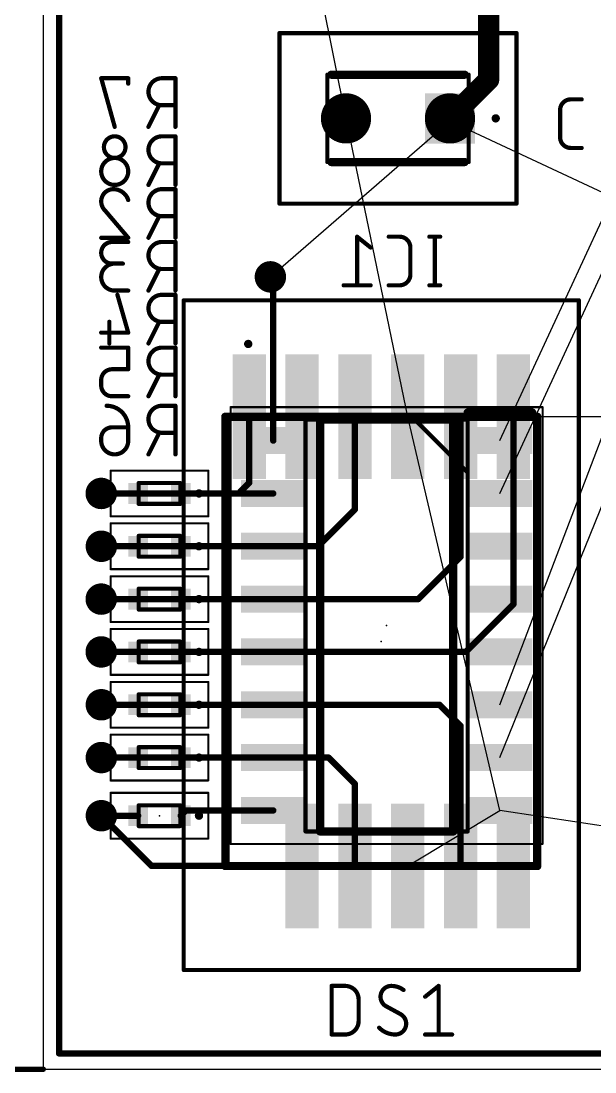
# Model space of a CAD drawing. Extents: x -15 to 70, y 0 to 100.
# Drawn here: x -0.53 to 13.27, y -0.07 to 25.2 of the extents above; entities that cross this region are included whole.
import ezdxf

# ---------------------------------------------------------------- set-up
doc = ezdxf.new("R2010")
doc.units = 0
for name, color, linetype in [('1', 12, 'CONTINUOUS'), ('15', 12, 'CONTINUOUS'), ('16', 132, 'CONTINUOUS'), ('17', 110, 'CONTINUOUS'), ('18', 110, 'CONTINUOUS'), ('19', 53, 'CONTINUOUS'), ('2', 132, 'CONTINUOUS'), ('20', 31, 'CONTINUOUS'), ('21', 253, 'CONTINUOUS'), ('22', 253, 'CONTINUOUS'), ('23', 53, 'CONTINUOUS'), ('24', 53, 'CONTINUOUS'), ('25', 253, 'CONTINUOUS'), ('26', 253, 'CONTINUOUS'), ('51', 253, 'CONTINUOUS'), ('52', 253, 'CONTINUOUS')]:
    doc.layers.add(name, color=color, linetype=linetype)

# ---------------------------------------------------------------- blocks, each defined once
blk = doc.blocks.new('SQUAREP')
blk.add_solid([(-0.5, -0.5), (0.5, -0.5), (-0.5, 0.5), (0.5, 0.5)])
blk = doc.blocks.new('ROUNDP')
at = {"const_width": 0.5}
blk.add_lwpolyline([(0, -0.25, 1), (0, 0.25, 1), (0, -0.25)], format="xyb", dxfattribs=at)
blk = doc.blocks.new('RECT')
blk.add_solid([(-0.5, -0.5), (0.5, -0.5), (-0.5, 0.5), (0.5, 0.5)])
blk = doc.blocks.new('ROUNDV')
at = {"const_width": 0.5}
blk.add_lwpolyline([(0, -0.25, 1), (0, 0.25, 1), (0, -0.25)], format="xyb", dxfattribs=at)

msp = doc.modelspace()

# ---------------------------------------------------------------- linework, layer by layer
at = {"layer": '1'}
for points, const_width in [([(10.709, 23.79), (10.709, 27.686)], 0.508), ([(9.779, 22.86), (10.709, 23.79)], 0.508), ([(4.953, 14.097), (4.953, 15.687)], 0.1524), ([(7.493, 13.462), (7.493, 15.687)], 0.1524), ([(10.033, 12.319), (10.033, 15.687)], 0.1524), ([(11.303, 11.176), (11.303, 15.687)], 0.1524), ([(4.699, 13.843), (4.953, 14.097)], 0.1524), ([(1.3942, 13.843), (4.699, 13.843)], 0.1524), ([(6.604, 12.573), (7.493, 13.462)], 0.1524), ([(1.397, 12.573), (6.604, 12.573)], 0.1524), ([(9.017, 11.303), (10.033, 12.319)], 0.1524), ([(1.3942, 11.303), (9.017, 11.303)], 0.1524), ([(10.16, 10.033), (11.303, 11.176)], 0.1524), ([(1.3942, 10.033), (10.16, 10.033)], 0.1524), ([(1.397, 8.763), (9.525, 8.763)], 0.1524), ([(9.525, 8.763), (10.033, 8.255)], 0.1524), ([(10.033, 8.255), (10.033, 4.887)], 0.1524), ([(1.397, 7.493), (6.858, 7.493)], 0.1524), ([(6.858, 7.493), (7.493, 6.858)], 0.1524), ([(7.493, 6.858), (7.493, 4.887)], 0.1524), ([(1.397, 6.096), (2.606, 4.887)], 0.1524), ([(2.606, 4.887), (6.223, 4.887)], 0.1524), ([(0, 0), (-14.269, 0)], 0.13)]:
    msp.add_lwpolyline(points, dxfattribs=dict(at, const_width=const_width))
for points, const_width in [([(10.7988, 23.7002, 1), (10.6192, 23.8798)], 0.254), ([(10.582, 23.79, 1), (10.836, 23.79)], 0.254), ([(9.6892, 22.9498, 1), (9.8688, 22.7702)], 0.254), ([(4.9911, 15.687, 1), (4.9149, 15.687)], 0.0762), ([(7.5311, 15.687, 1), (7.4549, 15.687)], 0.0762), ([(10.0711, 15.687, 1), (9.9949, 15.687)], 0.0762), ([(11.3411, 15.687, 1), (11.2649, 15.687)], 0.0762), ([(4.9799, 14.0701, 1), (4.9261, 14.1239)], 0.0762), ([(1.3942, 13.8811, 1), (1.3942, 13.8049)], 0.0762), ([(4.6721, 13.8699, 1), (4.7259, 13.8161)], 0.0762), ([(4.699, 13.8049, 1), (4.699, 13.8811)], 0.0762), ([(4.9149, 14.097, 1), (4.9911, 14.097)], 0.0762), ([(7.4549, 13.462, 1), (7.5311, 13.462)], 0.0762), ([(7.5199, 13.4351, 1), (7.4661, 13.4889)], 0.0762), ([(1.397, 12.6111, 1), (1.397, 12.5349)], 0.0762), ([(6.5771, 12.5999, 1), (6.6309, 12.5461)], 0.0762), ([(6.604, 12.5349, 1), (6.604, 12.6111)], 0.0762), ([(10.0599, 12.2921, 1), (10.0061, 12.3459)], 0.0762), ([(9.9949, 12.319, 1), (10.0711, 12.319)], 0.0762), ([(1.3942, 11.3411, 1), (1.3942, 11.2649)], 0.0762), ([(9.017, 11.2649, 1), (9.017, 11.3411)], 0.0762), ([(8.9901, 11.3299, 1), (9.0439, 11.2761)], 0.0762), ([(11.2649, 11.176, 1), (11.3411, 11.176)], 0.0762), ([(11.3299, 11.1491, 1), (11.2761, 11.2029)], 0.0762), ([(1.3942, 10.0711, 1), (1.3942, 9.9949)], 0.0762), ([(10.16, 9.9949, 1), (10.16, 10.0711)], 0.0762), ([(10.1331, 10.0599, 1), (10.1869, 10.0061)], 0.0762), ([(1.397, 8.8011, 1), (1.397, 8.7249)], 0.0762), ([(9.5519, 8.7899, 1), (9.4981, 8.7361)], 0.0762), ([(9.525, 8.7249, 1), (9.525, 8.8011)], 0.0762), ([(10.0711, 8.255, 1), (9.9949, 8.255)], 0.0762), ([(10.0061, 8.2281, 1), (10.0599, 8.2819)], 0.0762), ([(1.397, 7.5311, 1), (1.397, 7.4549)], 0.0762), ([(6.8849, 7.5199, 1), (6.8311, 7.4661)], 0.0762), ([(6.858, 7.4549, 1), (6.858, 7.5311)], 0.0762), ([(7.5311, 6.858, 1), (7.4549, 6.858)], 0.0762), ([(7.4661, 6.8311, 1), (7.5199, 6.8849)], 0.0762), ([(1.4239, 6.1229, 1), (1.3701, 6.0691)], 0.0762), ([(2.606, 4.9251, 1), (2.606, 4.8489)], 0.0762), ([(2.5791, 4.8601, 1), (2.6329, 4.9139)], 0.0762), ([(6.223, 4.8489, 1), (6.223, 4.9251)], 0.0762), ([(7.4549, 4.887, 1), (7.5311, 4.887)], 0.0762), ([(9.9949, 4.887, 1), (10.0711, 4.887)], 0.0762), ([(0, -0.0325, 1), (0, 0.0325)], 0.065)]:
    msp.add_lwpolyline(points, format="xyb", dxfattribs=dict(at, const_width=const_width))
at = {"layer": '15', "const_width": 0.1524}
for points in [[(0.381, 0.381), (0.381, 46.228)], [(69.215, 0.381), (0.381, 0.381)]]:
    msp.add_lwpolyline(points, dxfattribs=at)
at = {"layer": '15', "const_width": 0.0762}
for points in [[(0.381, 0.4191, 1), (0.381, 0.3429)], [(0.3429, 0.381, 1), (0.4191, 0.381)]]:
    msp.add_lwpolyline(points, format="xyb", dxfattribs=at)
at = {"layer": '16', "const_width": 0.1524}
for points in [[(9.779, 22.791), (9.779, 22.86)], [(5.53, 18.981), (5.461, 19.05)], [(5.53, 15.113), (5.53, 18.981)], [(2.282, 13.843), (1.3942, 13.843)], [(3.306, 13.843), (5.53, 13.843)], [(2.282, 12.573), (1.397, 12.573)], [(3.306, 12.573), (5.53, 12.573)], [(2.282, 11.303), (1.3942, 11.303)], [(3.306, 11.303), (5.53, 11.303)], [(2.282, 10.033), (1.3942, 10.033)], [(3.306, 10.033), (5.53, 10.033)], [(2.282, 8.763), (1.397, 8.763)], [(3.306, 8.763), (5.53, 8.763)], [(2.282, 7.493), (1.397, 7.493)], [(3.306, 7.493), (5.53, 7.493)], [(2.282, 6.096), (1.397, 6.096)], [(3.306, 6.096), (3.433, 6.223)], [(3.433, 6.223), (5.53, 6.223)]]:
    msp.add_lwpolyline(points, dxfattribs=at)
at = {"layer": '16', "const_width": 0.0762}
for points in [[(9.8171, 22.86, 1), (9.7409, 22.86)], [(9.7409, 22.791, 1), (9.8171, 22.791)], [(5.4879, 19.0769, 1), (5.4341, 19.0231)], [(5.5681, 18.981, 1), (5.4919, 18.981)], [(5.5031, 18.9541, 1), (5.5569, 19.0079)], [(5.4919, 15.113, 1), (5.5681, 15.113)], [(1.3942, 13.8811, 1), (1.3942, 13.8049)], [(2.282, 13.8049, 1), (2.282, 13.8811)], [(3.306, 13.8811, 1), (3.306, 13.8049)], [(5.53, 13.8049, 1), (5.53, 13.8811)], [(1.397, 12.6111, 1), (1.397, 12.5349)], [(2.282, 12.5349, 1), (2.282, 12.6111)], [(3.306, 12.6111, 1), (3.306, 12.5349)], [(5.53, 12.5349, 1), (5.53, 12.6111)], [(1.3942, 11.3411, 1), (1.3942, 11.2649)], [(2.282, 11.2649, 1), (2.282, 11.3411)], [(3.306, 11.3411, 1), (3.306, 11.2649)], [(5.53, 11.2649, 1), (5.53, 11.3411)], [(1.3942, 10.0711, 1), (1.3942, 9.9949)], [(2.282, 9.9949, 1), (2.282, 10.0711)], [(3.306, 10.0711, 1), (3.306, 9.9949)], [(5.53, 9.9949, 1), (5.53, 10.0711)], [(1.397, 8.8011, 1), (1.397, 8.7249)], [(2.282, 8.7249, 1), (2.282, 8.8011)], [(3.306, 8.8011, 1), (3.306, 8.7249)], [(5.53, 8.7249, 1), (5.53, 8.8011)], [(1.397, 7.5311, 1), (1.397, 7.4549)], [(2.282, 7.4549, 1), (2.282, 7.5311)], [(3.306, 7.5311, 1), (3.306, 7.4549)], [(5.53, 7.4549, 1), (5.53, 7.5311)], [(1.397, 6.1341, 1), (1.397, 6.0579)], [(2.282, 6.0579, 1), (2.282, 6.1341)], [(3.2791, 6.1229, 1), (3.3329, 6.0691)], [(3.433, 6.2611, 1), (3.433, 6.1849)], [(3.4599, 6.1961, 1), (3.4061, 6.2499)], [(5.53, 6.1849, 1), (5.53, 6.2611)]]:
    msp.add_lwpolyline(points, format="xyb", dxfattribs=at)
at = {"layer": '19'}
for p, q in [((10.98, 15.113), (19.201, 32.893)), ((10.98, 13.843), (19.201, 31.623)), ((10.98, 8.763), (19.201, 30.353)), ((10.98, 7.493), (19.201, 27.813)), ((7.279, 22.86), (6.309, 27.686)), ((5.461, 19.05), (9.779, 22.791)), ((8.763, 15.687), (7.279, 22.86)), ((17.78, 19.05), (9.779, 22.791)), ((10.98, 6.223), (8.763, 15.687)), ((19.812, 15.687), (8.763, 15.687)), ((8.763, 4.887), (10.98, 6.223)), ((19.812, 4.887), (10.98, 6.223))]:
    msp.add_line(p, q, dxfattribs=at)
at = {"layer": '2', "const_width": 0.1524}
for points in [[(0.381, 0.381), (0.381, 46.228)], [(69.215, 0.381), (0.381, 0.381)]]:
    msp.add_lwpolyline(points, dxfattribs=at)
at = {"layer": '2', "const_width": 0.0762}
for points in [[(0.381, 0.4191, 1), (0.381, 0.3429)], [(0.3429, 0.381, 1), (0.4191, 0.381)]]:
    msp.add_lwpolyline(points, format="xyb", dxfattribs=at)
at = {"layer": '20'}
for p, q in [((0, 88.392), (0, 0)), ((0, 0), (69.596, 0))]:
    msp.add_line(p, q, dxfattribs=at)
at = {"layer": '21'}
for points, const_width in [([(10.129, 23.91), (6.929, 23.91)], 0.2), ([(10.129, 21.81), (6.929, 21.81)], 0.2), ([(4.378, 13.287), (4.378, 6.787)], 0.1), ([(11.878, 13.287), (11.878, 6.787)], 0.1)]:
    msp.add_lwpolyline(points, dxfattribs=dict(at, const_width=const_width))
for points, const_width in [([(6.929, 23.96, 1), (6.929, 23.86)], 0.1), ([(10.129, 23.86, 1), (10.129, 23.96)], 0.1), ([(10.929, 22.86, 1), (10.829, 22.86)], 0.1), ([(10.829, 22.86, 1), (10.929, 22.86)], 0.1), ([(10.854, 22.86, 1), (10.804, 22.86)], 0.05), ([(10.804, 22.86, 1), (10.854, 22.86)], 0.05), ([(10.954, 22.86, 1), (10.904, 22.86)], 0.05), ([(10.904, 22.86, 1), (10.954, 22.86)], 0.05), ([(6.929, 21.86, 1), (6.929, 21.76)], 0.1), ([(10.129, 21.76, 1), (10.129, 21.86)], 0.1), ([(4.928, 17.487, 1), (4.928, 17.387)], 0.1), ([(4.928, 17.387, 1), (4.928, 17.487)], 0.1), ([(4.928, 17.512, 1), (4.928, 17.462)], 0.05), ([(4.928, 17.412, 1), (4.928, 17.362)], 0.05), ([(4.928, 17.462, 1), (4.928, 17.512)], 0.05), ([(4.928, 17.362, 1), (4.928, 17.412)], 0.05), ([(4.403, 13.287, 1), (4.353, 13.287)], 0.05), ([(11.903, 13.287, 1), (11.853, 13.287)], 0.05), ([(4.353, 6.787, 1), (4.403, 6.787)], 0.05), ([(11.853, 6.787, 1), (11.903, 6.787)], 0.05)]:
    msp.add_lwpolyline(points, format="xyb", dxfattribs=dict(at, const_width=const_width))
at = {"layer": '22', "const_width": 0.2}
for points in [[(9.855, 15.618), (6.655, 15.618)], [(6.655, 15.618), (6.655, 5.718)], [(9.855, 5.718), (9.855, 15.618)], [(11.755, 15.788), (10.205, 15.788)], [(6.655, 5.718), (9.855, 5.718)]]:
    msp.add_lwpolyline(points, dxfattribs=at)
at = {"layer": '22'}
for points, const_width in [([(6.655, 15.668, 1), (6.655, 15.568)], 0.1), ([(6.705, 15.618, 1), (6.605, 15.618)], 0.1), ([(9.905, 15.618, 1), (9.805, 15.618)], 0.1), ([(9.855, 15.568, 1), (9.855, 15.668)], 0.1), ([(10.205, 15.838, 1), (10.205, 15.738)], 0.1), ([(11.755, 15.738, 1), (11.755, 15.838)], 0.1), ([(3.744, 13.893, 1), (3.744, 13.793)], 0.1), ([(3.744, 13.793, 1), (3.744, 13.893)], 0.1), ([(3.744, 13.918, 1), (3.744, 13.868)], 0.05), ([(3.744, 13.868, 1), (3.744, 13.918)], 0.05), ([(3.744, 13.818, 1), (3.744, 13.768)], 0.05), ([(3.744, 13.768, 1), (3.744, 13.818)], 0.05), ([(3.744, 12.623, 1), (3.744, 12.523)], 0.1), ([(3.744, 12.523, 1), (3.744, 12.623)], 0.1), ([(3.744, 12.648, 1), (3.744, 12.598)], 0.05), ([(3.744, 12.598, 1), (3.744, 12.648)], 0.05), ([(3.744, 12.548, 1), (3.744, 12.498)], 0.05), ([(3.744, 12.498, 1), (3.744, 12.548)], 0.05), ([(3.744, 11.353, 1), (3.744, 11.253)], 0.1), ([(3.744, 11.253, 1), (3.744, 11.353)], 0.1), ([(3.744, 11.378, 1), (3.744, 11.328)], 0.05), ([(3.744, 11.328, 1), (3.744, 11.378)], 0.05), ([(3.744, 11.278, 1), (3.744, 11.228)], 0.05), ([(3.744, 11.228, 1), (3.744, 11.278)], 0.05), ([(3.744, 10.083, 1), (3.744, 9.983)], 0.1), ([(3.744, 9.983, 1), (3.744, 10.083)], 0.1), ([(3.744, 10.108, 1), (3.744, 10.058)], 0.05), ([(3.744, 10.058, 1), (3.744, 10.108)], 0.05), ([(3.744, 10.008, 1), (3.744, 9.958)], 0.05), ([(3.744, 9.958, 1), (3.744, 10.008)], 0.05), ([(3.744, 8.813, 1), (3.744, 8.713)], 0.1), ([(3.744, 8.713, 1), (3.744, 8.813)], 0.1), ([(3.744, 8.838, 1), (3.744, 8.788)], 0.05), ([(3.744, 8.788, 1), (3.744, 8.838)], 0.05), ([(3.744, 8.738, 1), (3.744, 8.688)], 0.05), ([(3.744, 8.688, 1), (3.744, 8.738)], 0.05), ([(3.744, 7.543, 1), (3.744, 7.443)], 0.1), ([(3.744, 7.443, 1), (3.744, 7.543)], 0.1), ([(3.744, 7.568, 1), (3.744, 7.518)], 0.05), ([(3.744, 7.518, 1), (3.744, 7.568)], 0.05), ([(3.744, 7.468, 1), (3.744, 7.418)], 0.05), ([(3.744, 7.418, 1), (3.744, 7.468)], 0.05), ([(3.744, 6.146, 1), (3.744, 6.046)], 0.1), ([(3.744, 6.046, 1), (3.744, 6.146)], 0.1), ([(3.744, 6.171, 1), (3.744, 6.121)], 0.05), ([(3.744, 6.071, 1), (3.744, 6.021)], 0.05), ([(3.744, 6.121, 1), (3.744, 6.171)], 0.05), ([(3.744, 6.021, 1), (3.744, 6.071)], 0.05), ([(6.655, 5.768, 1), (6.655, 5.668)], 0.1), ([(9.855, 5.668, 1), (9.855, 5.768)], 0.1), ([(6.605, 5.718, 1), (6.705, 5.718)], 0.1), ([(9.805, 5.718, 1), (9.905, 5.718)], 0.1)]:
    msp.add_lwpolyline(points, format="xyb", dxfattribs=dict(at, const_width=const_width))
at = {"layer": '23'}
for p in [(9.779, 22.86), (8.128, 10.287)]:
    msp.add_point(p, dxfattribs=at)
at = {"layer": '24'}
for p in [(2.794, 13.843), (2.794, 12.573), (2.794, 11.303), (8.255, 10.668), (2.794, 10.033), (2.794, 8.763), (2.794, 7.493), (2.794, 6.096)]:
    msp.add_point(p, dxfattribs=at)
at = {"layer": '25'}
for points, const_width in [([(12.6852, 23.3172, 0.4142), (12.4255, 23.0576)], 0.1016), ([(12.6852, 23.3426, 1), (12.6852, 23.2918)], 0.0508), ([(12.6852, 23.2918, 1), (12.6852, 23.3426)], 0.0508), ([(12.9448, 23.2918, 1), (12.9448, 23.3426)], 0.0508), ([(12.4509, 23.0576, 1), (12.4001, 23.0576)], 0.0508), ([(12.4001, 23.0576, 1), (12.4509, 23.0576)], 0.0508), ([(12.4255, 22.4084, 0.4142), (12.6852, 22.1488)], 0.1016), ([(12.4509, 22.4084, 1), (12.4001, 22.4084)], 0.0508), ([(12.4001, 22.4084, 1), (12.4509, 22.4084)], 0.0508), ([(12.6852, 22.1742, 1), (12.6852, 22.1234)], 0.0508), ([(12.6852, 22.1234, 1), (12.6852, 22.1742)], 0.0508), ([(12.9448, 22.1234, 1), (12.9448, 22.1742)], 0.0508), ([(6.9589, 2.0042, 1), (6.9081, 2.0042)], 0.0508), ([(6.9335, 2.0296, 1), (6.9335, 1.9788)], 0.0508), ([(7.5826, 1.6796, 0.4142), (7.2581, 2.0042)], 0.1016), ([(7.2581, 2.0296, 1), (7.2581, 1.9788)], 0.0508), ([(7.2581, 1.9788, 1), (7.2581, 2.0296)], 0.0508), ([(8.3686, 2.0042, 0.4142), (8.109, 1.7446)], 0.1016), ([(8.6607, 1.9068, 0.1623), (8.3686, 2.0042)], 0.1016), ([(8.3686, 2.0296, 1), (8.3686, 1.9788)], 0.0508), ([(8.3686, 1.9788, 1), (8.3686, 2.0296)], 0.0508), ([(9.5313, 2.0042, 1), (9.4805, 2.0042)], 0.0508), ([(9.5218, 1.9844, 1), (9.4901, 2.024)], 0.0508), ([(8.109, 1.7446, 0.2656), (8.2388, 1.5174)], 0.1016), ([(8.1343, 1.7446, 1), (8.0836, 1.7446)], 0.0508), ([(8.0836, 1.7446, 1), (8.1343, 1.7446)], 0.0508), ([(8.6455, 1.8865, 1), (8.6759, 1.9272)], 0.0508), ([(9.1655, 1.7644, 1), (9.1973, 1.7247)], 0.0508), ([(7.608, 1.6796, 1), (7.5572, 1.6796)], 0.0508), ([(7.5572, 1.6796, 1), (7.608, 1.6796)], 0.0508), ([(8.2509, 1.5397, 1), (8.2266, 1.4951)], 0.0508), ([(8.2259, 1.4955, 1), (8.2517, 1.5392)], 0.0508), ([(8.7256, 1.0954, 0.2656), (8.5958, 1.3226)], 0.1016), ([(8.6087, 1.3445, 1), (8.5829, 1.3007)], 0.0508), ([(8.5836, 1.3003, 1), (8.6079, 1.3449)], 0.0508), ([(7.2581, 0.8358, 0.4142), (7.5826, 1.1604)], 0.1016), ([(7.608, 1.1604, 1), (7.5572, 1.1604)], 0.0508), ([(7.5572, 1.1604, 1), (7.608, 1.1604)], 0.0508), ([(8.0765, 0.9981, 0.2), (8.466, 0.8358)], 0.1016), ([(8.0945, 1.016, 1), (8.0585, 0.9802)], 0.0508), ([(8.466, 0.8358, 0.4142), (8.7256, 1.0954)], 0.1016), ([(8.751, 1.0954, 1), (8.7002, 1.0954)], 0.0508), ([(8.7002, 1.0954, 1), (8.751, 1.0954)], 0.0508), ([(6.9335, 0.8612, 1), (6.9335, 0.8104)], 0.0508), ([(6.9081, 0.8358, 1), (6.9589, 0.8358)], 0.0508), ([(7.2581, 0.8612, 1), (7.2581, 0.8104)], 0.0508), ([(7.2581, 0.8104, 1), (7.2581, 0.8612)], 0.0508), ([(8.466, 0.8612, 1), (8.466, 0.8104)], 0.0508), ([(8.466, 0.8104, 1), (8.466, 0.8612)], 0.0508), ([(9.1814, 0.8612, 1), (9.1814, 0.8104)], 0.0508), ([(9.4805, 0.8358, 1), (9.5313, 0.8358)], 0.0508), ([(9.8305, 0.8104, 1), (9.8305, 0.8612)], 0.0508)]:
    msp.add_lwpolyline(points, format="xyb", dxfattribs=dict(at, const_width=const_width))
at = {"layer": '25', "const_width": 0.1016}
for points in [[(12.6852, 23.3172), (12.9448, 23.3172)], [(12.4255, 22.4084), (12.4255, 23.0576)], [(12.9448, 22.1488), (12.6852, 22.1488)], [(6.9335, 0.8358), (6.9335, 2.0042)], [(6.9335, 2.0042), (7.2581, 2.0042)], [(9.1814, 1.7446), (9.5059, 2.0042)], [(9.5059, 2.0042), (9.5059, 0.8358)], [(7.5826, 1.6796), (7.5826, 1.1604)], [(8.5958, 1.3226), (8.2388, 1.5174)], [(7.2581, 0.8358), (6.9335, 0.8358)], [(9.1814, 0.8358), (9.8305, 0.8358)]]:
    msp.add_lwpolyline(points, dxfattribs=at)
at = {"layer": '26', "const_width": 0.1016}
for points in [[(2.0427, 23.8252), (1.3936, 23.8252)], [(1.3936, 23.8252), (1.7182, 22.6568)], [(2.0427, 23.6954), (2.0427, 23.8252)], [(3.1784, 23.8252), (2.8538, 23.8252)], [(3.1784, 22.6568), (3.1784, 23.8252)], [(2.5293, 22.6568), (2.7889, 23.1761)], [(2.8538, 23.1761), (3.1784, 23.1761)], [(3.1784, 22.4282), (2.8538, 22.4282)], [(3.1784, 21.2598), (3.1784, 22.4282)], [(2.5293, 21.2598), (2.7889, 21.7791)], [(2.8538, 21.7791), (3.1784, 21.7791)], [(3.1784, 21.1582), (2.8538, 21.1582)], [(3.1784, 19.9898), (3.1784, 21.1582)], [(1.491, 20.6389), (2.0427, 19.9898)], [(2.5293, 19.9898), (2.7889, 20.5091)], [(2.8538, 20.5091), (3.1784, 20.5091)], [(2.0427, 19.9898), (1.3936, 19.9898)], [(7.8705, 19.7556), (7.5459, 20.0152)], [(7.5459, 20.0152), (7.5459, 18.8468)], [(8.5666, 20.0152), (8.307, 20.0152)], [(9.5426, 20.0152), (9.283, 20.0152)], [(9.4128, 20.0152), (9.4128, 18.8468)], [(2.0427, 19.8882), (1.6533, 19.8882)], [(3.1784, 19.8882), (2.8538, 19.8882)], [(3.1784, 18.7198), (3.1784, 19.8882)], [(8.8263, 19.1064), (8.8263, 19.7556)], [(1.6533, 19.3689), (1.9129, 19.3689)], [(2.5293, 18.7198), (2.7889, 19.2391)], [(2.8538, 19.2391), (3.1784, 19.2391)], [(2.0427, 18.7198), (1.7182, 18.7198)], [(7.8705, 18.8468), (7.2214, 18.8468)], [(8.307, 18.8468), (8.5666, 18.8468)], [(9.5426, 18.8468), (9.283, 18.8468)], [(1.7831, 18.6182), (2.0427, 17.7094)], [(3.1784, 18.6182), (2.8538, 18.6182)], [(3.1784, 17.4498), (3.1784, 18.6182)], [(1.5884, 17.9691), (1.5884, 17.4498)], [(2.5293, 17.4498), (2.7889, 17.9691)], [(2.8538, 17.9691), (3.1784, 17.9691)], [(2.0427, 17.7094), (1.3936, 17.7094)], [(2.0427, 17.3482), (1.3936, 17.3482)], [(2.0427, 16.8289), (2.0427, 17.3482)], [(3.1784, 17.3482), (2.8538, 17.3482)], [(3.1784, 16.1798), (3.1784, 17.3482)], [(1.6533, 16.8289), (2.0427, 16.8289)], [(2.5293, 16.1798), (2.7889, 16.6991)], [(2.8538, 16.6991), (3.1784, 16.6991)], [(1.3936, 16.4394), (1.3936, 16.5693)], [(2.0427, 16.1798), (1.6533, 16.1798)], [(3.1784, 15.9512), (2.8538, 15.9512)], [(3.1784, 14.7828), (3.1784, 15.9512)], [(2.0427, 15.4319), (1.6533, 15.4319)], [(2.0427, 15.1074), (2.0427, 15.4319)], [(1.3936, 15.1723), (1.3936, 15.1074)], [(2.5293, 14.7828), (2.7889, 15.3021)], [(2.8538, 15.3021), (3.1784, 15.3021)]]:
    msp.add_lwpolyline(points, dxfattribs=at)
at = {"layer": '26'}
for points, const_width in [([(1.3936, 23.8506, 1), (1.3936, 23.7998)], 0.0508), ([(1.4181, 23.832, 1), (1.3692, 23.8184)], 0.0508), ([(2.0681, 23.8252, 1), (2.0173, 23.8252)], 0.0508), ([(2.0427, 23.7998, 1), (2.0427, 23.8506)], 0.0508), ([(2.8538, 23.8252, 1), (2.8538, 23.1761)], 0.1016), ([(2.8538, 23.8506, 1), (2.8538, 23.7998)], 0.0508), ([(2.8538, 23.7998, 1), (2.8538, 23.8506)], 0.0508), ([(3.2038, 23.8252, 1), (3.153, 23.8252)], 0.0508), ([(3.1784, 23.7998, 1), (3.1784, 23.8506)], 0.0508), ([(2.0173, 23.6954, 1), (2.0681, 23.6954)], 0.0508), ([(2.8116, 23.1647, 1), (2.7662, 23.1874)], 0.0508), ([(2.8538, 23.2015, 1), (2.8538, 23.1507)], 0.0508), ([(2.8538, 23.1507, 1), (2.8538, 23.2015)], 0.0508), ([(3.1784, 23.1507, 1), (3.1784, 23.2015)], 0.0508), ([(1.6937, 22.65, 1), (1.7427, 22.6636)], 0.0508), ([(2.5065, 22.6682, 1), (2.552, 22.6454)], 0.0508), ([(3.153, 22.6568, 1), (3.2038, 22.6568)], 0.0508), ([(1.9778, 22.1686, 1), (1.4585, 22.1686)], 0.1016), ([(2.8538, 22.4282, 1), (2.8538, 21.7791)], 0.1016), ([(2.8538, 22.4536, 1), (2.8538, 22.4028)], 0.0508), ([(2.8538, 22.4028, 1), (2.8538, 22.4536)], 0.0508), ([(3.2038, 22.4282, 1), (3.153, 22.4282)], 0.0508), ([(3.1784, 22.4028, 1), (3.1784, 22.4536)], 0.0508), ([(1.4585, 22.1686, 1), (1.9778, 22.1686)], 0.1016), ([(1.4839, 22.1686, 1), (1.4331, 22.1686)], 0.0508), ([(1.4331, 22.1686, 1), (1.4839, 22.1686)], 0.0508), ([(2.0032, 22.1686, 1), (1.9524, 22.1686)], 0.0508), ([(1.9524, 22.1686, 1), (2.0032, 22.1686)], 0.0508), ([(2.0427, 21.5844, 1), (1.3936, 21.5844)], 0.1016), ([(2.8116, 21.7677, 1), (2.7662, 21.7904)], 0.0508), ([(2.8538, 21.8045, 1), (2.8538, 21.7537)], 0.0508), ([(2.8538, 21.7537, 1), (2.8538, 21.8045)], 0.0508), ([(3.1784, 21.7537, 1), (3.1784, 21.8045)], 0.0508), ([(1.3936, 21.5844, 1), (2.0427, 21.5844)], 0.1016), ([(1.419, 21.5844, 1), (1.3682, 21.5844)], 0.0508), ([(1.3682, 21.5844, 1), (1.419, 21.5844)], 0.0508), ([(2.0681, 21.5844, 1), (2.0173, 21.5844)], 0.0508), ([(2.0173, 21.5844, 1), (2.0681, 21.5844)], 0.0508), ([(2.5065, 21.2712, 1), (2.552, 21.2484)], 0.0508), ([(3.153, 21.2598, 1), (3.2038, 21.2598)], 0.0508), ([(1.6857, 21.1582, 0.4142), (1.3936, 20.8661)], 0.1016), ([(2.0427, 20.8986, 0.3252), (1.6857, 21.1582)], 0.1016), ([(1.6857, 21.1836, 1), (1.6857, 21.1328)], 0.0508), ([(1.6857, 21.1328, 1), (1.6857, 21.1836)], 0.0508), ([(2.8538, 21.1582, 1), (2.8538, 20.5091)], 0.1016), ([(2.8538, 21.1836, 1), (2.8538, 21.1328)], 0.0508), ([(2.8538, 21.1328, 1), (2.8538, 21.1836)], 0.0508), ([(3.2038, 21.1582, 1), (3.153, 21.1582)], 0.0508), ([(3.1784, 21.1328, 1), (3.1784, 21.1836)], 0.0508), ([(1.3936, 20.8661, 0.2053), (1.491, 20.6389)], 0.1016), ([(1.419, 20.8661, 1), (1.3682, 20.8661)], 0.0508), ([(1.3682, 20.8661, 1), (1.419, 20.8661)], 0.0508), ([(2.0186, 20.8907, 1), (2.0669, 20.9064)], 0.0508), ([(1.5103, 20.6554, 1), (1.4716, 20.6225)], 0.0508), ([(1.4735, 20.6205, 1), (1.5085, 20.6573)], 0.0508), ([(2.8116, 20.4977, 1), (2.7662, 20.5204)], 0.0508), ([(2.8538, 20.5345, 1), (2.8538, 20.4837)], 0.0508), ([(2.8538, 20.4837, 1), (2.8538, 20.5345)], 0.0508), ([(3.1784, 20.4837, 1), (3.1784, 20.5345)], 0.0508), ([(1.3936, 20.0152, 1), (1.3936, 19.9644)], 0.0508), ([(2.0234, 19.9733, 1), (2.0621, 20.0063)], 0.0508), ([(2.0427, 19.9644, 1), (2.0427, 20.0152)], 0.0508), ([(2.5065, 20.0012, 1), (2.552, 19.9784)], 0.0508), ([(3.153, 19.9898, 1), (3.2038, 19.9898)], 0.0508), ([(7.5713, 20.0152, 1), (7.5205, 20.0152)], 0.0508), ([(7.5618, 20.035, 1), (7.5301, 19.9954)], 0.0508), ([(8.307, 20.0406, 1), (8.307, 19.9898)], 0.0508), ([(8.8263, 19.7556, 0.4142), (8.5666, 20.0152)], 0.1016), ([(8.5666, 20.0406, 1), (8.5666, 19.9898)], 0.0508), ([(8.5666, 19.9898, 1), (8.5666, 20.0406)], 0.0508), ([(9.283, 20.0406, 1), (9.283, 19.9898)], 0.0508), ([(9.4382, 20.0152, 1), (9.3874, 20.0152)], 0.0508), ([(9.5426, 19.9898, 1), (9.5426, 20.0406)], 0.0508), ([(1.6533, 19.8882, 1), (1.6533, 19.3689)], 0.1016), ([(1.6533, 19.9136, 1), (1.6533, 19.8628)], 0.0508), ([(1.6533, 19.8628, 1), (1.6533, 19.9136)], 0.0508), ([(2.0427, 19.8628, 1), (2.0427, 19.9136)], 0.0508), ([(2.8538, 19.8882, 1), (2.8538, 19.2391)], 0.1016), ([(2.8538, 19.9136, 1), (2.8538, 19.8628)], 0.0508), ([(2.8538, 19.8628, 1), (2.8538, 19.9136)], 0.0508), ([(3.2038, 19.8882, 1), (3.153, 19.8882)], 0.0508), ([(3.1784, 19.8628, 1), (3.1784, 19.9136)], 0.0508), ([(7.8546, 19.7357, 1), (7.8863, 19.7754)], 0.0508), ([(8.8517, 19.7556, 1), (8.8009, 19.7556)], 0.0508), ([(8.8009, 19.7556, 1), (8.8517, 19.7556)], 0.0508), ([(1.7182, 19.3689, 1), (1.7182, 18.7198)], 0.1016), ([(1.6533, 19.3943, 1), (1.6533, 19.3435)], 0.0508), ([(1.6533, 19.3435, 1), (1.6533, 19.3943)], 0.0508), ([(1.7182, 19.3435, 1), (1.7182, 19.3943)], 0.0508), ([(1.9129, 19.3435, 1), (1.9129, 19.3943)], 0.0508), ([(2.8116, 19.2277, 1), (2.7662, 19.2504)], 0.0508), ([(2.8538, 19.2645, 1), (2.8538, 19.2137)], 0.0508), ([(2.8538, 19.2137, 1), (2.8538, 19.2645)], 0.0508), ([(3.1784, 19.2137, 1), (3.1784, 19.2645)], 0.0508), ([(8.5666, 18.8468, 0.4142), (8.8263, 19.1064)], 0.1016), ([(8.8517, 19.1064, 1), (8.8009, 19.1064)], 0.0508), ([(8.8009, 19.1064, 1), (8.8517, 19.1064)], 0.0508), ([(1.7182, 18.7452, 1), (1.7182, 18.6944)], 0.0508), ([(1.7182, 18.6944, 1), (1.7182, 18.7452)], 0.0508), ([(2.0427, 18.6944, 1), (2.0427, 18.7452)], 0.0508), ([(2.5065, 18.7312, 1), (2.552, 18.7084)], 0.0508), ([(3.153, 18.7198, 1), (3.2038, 18.7198)], 0.0508), ([(7.2214, 18.8722, 1), (7.2214, 18.8214)], 0.0508), ([(7.5205, 18.8468, 1), (7.5713, 18.8468)], 0.0508), ([(7.8705, 18.8214, 1), (7.8705, 18.8722)], 0.0508), ([(8.307, 18.8722, 1), (8.307, 18.8214)], 0.0508), ([(8.5666, 18.8722, 1), (8.5666, 18.8214)], 0.0508), ([(8.5666, 18.8214, 1), (8.5666, 18.8722)], 0.0508), ([(9.283, 18.8722, 1), (9.283, 18.8214)], 0.0508), ([(9.3874, 18.8468, 1), (9.4382, 18.8468)], 0.0508), ([(9.5426, 18.8214, 1), (9.5426, 18.8722)], 0.0508), ([(1.8075, 18.6252, 1), (1.7587, 18.6112)], 0.0508), ([(2.8538, 18.6182, 1), (2.8538, 17.9691)], 0.1016), ([(2.8538, 18.6436, 1), (2.8538, 18.5928)], 0.0508), ([(2.8538, 18.5928, 1), (2.8538, 18.6436)], 0.0508), ([(3.2038, 18.6182, 1), (3.153, 18.6182)], 0.0508), ([(3.1784, 18.5928, 1), (3.1784, 18.6436)], 0.0508), ([(1.6138, 17.9691, 1), (1.563, 17.9691)], 0.0508), ([(2.8116, 17.9577, 1), (2.7662, 17.9804)], 0.0508), ([(2.8538, 17.9945, 1), (2.8538, 17.9437)], 0.0508), ([(2.8538, 17.9437, 1), (2.8538, 17.9945)], 0.0508), ([(3.1784, 17.9437, 1), (3.1784, 17.9945)], 0.0508), ([(1.3936, 17.7348, 1), (1.3936, 17.684)], 0.0508), ([(2.0183, 17.7025, 1), (2.0672, 17.7164)], 0.0508), ([(2.0427, 17.684, 1), (2.0427, 17.7348)], 0.0508), ([(1.563, 17.4498, 1), (1.6138, 17.4498)], 0.0508), ([(2.5065, 17.4612, 1), (2.552, 17.4384)], 0.0508), ([(3.153, 17.4498, 1), (3.2038, 17.4498)], 0.0508), ([(1.3936, 17.3736, 1), (1.3936, 17.3228)], 0.0508), ([(2.0681, 17.3482, 1), (2.0173, 17.3482)], 0.0508), ([(2.0427, 17.3228, 1), (2.0427, 17.3736)], 0.0508), ([(2.8538, 17.3482, 1), (2.8538, 16.6991)], 0.1016), ([(2.8538, 17.3736, 1), (2.8538, 17.3228)], 0.0508), ([(2.8538, 17.3228, 1), (2.8538, 17.3736)], 0.0508), ([(3.2038, 17.3482, 1), (3.153, 17.3482)], 0.0508), ([(3.1784, 17.3228, 1), (3.1784, 17.3736)], 0.0508), ([(1.6533, 16.8289, 0.4142), (1.3936, 16.5693)], 0.1016), ([(1.6533, 16.8543, 1), (1.6533, 16.8035)], 0.0508), ([(1.6533, 16.8035, 1), (1.6533, 16.8543)], 0.0508), ([(2.0173, 16.8289, 1), (2.0681, 16.8289)], 0.0508), ([(2.0427, 16.8035, 1), (2.0427, 16.8543)], 0.0508), ([(2.8116, 16.6877, 1), (2.7662, 16.7104)], 0.0508), ([(2.8538, 16.7245, 1), (2.8538, 16.6737)], 0.0508), ([(2.8538, 16.6737, 1), (2.8538, 16.7245)], 0.0508), ([(3.1784, 16.6737, 1), (3.1784, 16.7245)], 0.0508), ([(1.419, 16.5693, 1), (1.3682, 16.5693)], 0.0508), ([(1.3682, 16.5693, 1), (1.419, 16.5693)], 0.0508), ([(1.3936, 16.4394, 0.4142), (1.6533, 16.1798)], 0.1016), ([(1.419, 16.4394, 1), (1.3682, 16.4394)], 0.0508), ([(1.3682, 16.4394, 1), (1.419, 16.4394)], 0.0508), ([(1.6533, 16.2052, 1), (1.6533, 16.1544)], 0.0508), ([(1.6533, 16.1544, 1), (1.6533, 16.2052)], 0.0508), ([(2.0427, 16.1544, 1), (2.0427, 16.2052)], 0.0508), ([(2.5065, 16.1912, 1), (2.552, 16.1684)], 0.0508), ([(3.153, 16.1798, 1), (3.2038, 16.1798)], 0.0508), ([(2.0427, 15.4319, 0.4142), (1.5234, 15.9512)], 0.1016), ([(1.5234, 15.9766, 1), (1.5234, 15.9258)], 0.0508), ([(2.8538, 15.9512, 1), (2.8538, 15.3021)], 0.1016), ([(2.8538, 15.9766, 1), (2.8538, 15.9258)], 0.0508), ([(2.8538, 15.9258, 1), (2.8538, 15.9766)], 0.0508), ([(3.2038, 15.9512, 1), (3.153, 15.9512)], 0.0508), ([(3.1784, 15.9258, 1), (3.1784, 15.9766)], 0.0508), ([(1.6533, 15.4319, 0.4142), (1.3936, 15.1723)], 0.1016), ([(1.6533, 15.4573, 1), (1.6533, 15.4065)], 0.0508), ([(1.6533, 15.4065, 1), (1.6533, 15.4573)], 0.0508), ([(2.0681, 15.4319, 1), (2.0173, 15.4319)], 0.0508), ([(2.0173, 15.4319, 1), (2.0681, 15.4319)], 0.0508), ([(2.0427, 15.4065, 1), (2.0427, 15.4573)], 0.0508), ([(1.419, 15.1723, 1), (1.3682, 15.1723)], 0.0508), ([(1.3682, 15.1723, 1), (1.419, 15.1723)], 0.0508), ([(2.8116, 15.2907, 1), (2.7662, 15.3134)], 0.0508), ([(2.8538, 15.3275, 1), (2.8538, 15.2767)], 0.0508), ([(2.8538, 15.2767, 1), (2.8538, 15.3275)], 0.0508), ([(3.1784, 15.2767, 1), (3.1784, 15.3275)], 0.0508), ([(1.3936, 15.1074, 1), (2.0427, 15.1074)], 0.1016), ([(1.419, 15.1074, 1), (1.3682, 15.1074)], 0.0508), ([(1.3682, 15.1074, 1), (1.419, 15.1074)], 0.0508), ([(2.0681, 15.1074, 1), (2.0173, 15.1074)], 0.0508), ([(2.0173, 15.1074, 1), (2.0681, 15.1074)], 0.0508), ([(2.5065, 14.7942, 1), (2.552, 14.7714)], 0.0508), ([(3.153, 14.7828, 1), (3.2038, 14.7828)], 0.0508)]:
    msp.add_lwpolyline(points, format="xyb", dxfattribs=dict(at, const_width=const_width))
at = {"layer": '51'}
for points, const_width in [([(5.679, 20.81), (5.679, 24.91)], 0.1), ([(5.679, 24.91), (11.379, 24.91)], 0.1), ([(11.379, 24.91), (11.379, 20.81)], 0.1), ([(6.829, 21.81), (6.829, 23.91)], 0.1), ([(6.829, 23.91), (10.229, 23.91)], 0.1), ([(10.229, 23.91), (10.229, 21.81)], 0.1), ([(10.229, 21.81), (6.829, 21.81)], 0.1), ([(11.379, 20.81), (5.679, 20.81)], 0.1), ([(3.378, 18.487), (12.878, 18.487)], 0.1), ([(3.378, 2.387), (3.378, 18.487)], 0.1), ([(12.878, 18.487), (12.878, 2.387)], 0.1), ([(4.378, 15.687), (11.878, 15.687)], 0.2), ([(4.378, 4.887), (4.378, 15.687)], 0.2), ([(11.878, 15.687), (11.878, 4.887)], 0.2), ([(11.878, 4.887), (4.378, 4.887)], 0.2), ([(12.878, 2.387), (3.378, 2.387)], 0.1)]:
    msp.add_lwpolyline(points, dxfattribs=dict(at, const_width=const_width))
for points, const_width in [([(5.704, 24.91, 1), (5.654, 24.91)], 0.05), ([(5.679, 24.935, 1), (5.679, 24.885)], 0.05), ([(11.404, 24.91, 1), (11.354, 24.91)], 0.05), ([(11.379, 24.885, 1), (11.379, 24.935)], 0.05), ([(6.854, 23.91, 1), (6.804, 23.91)], 0.05), ([(6.829, 23.935, 1), (6.829, 23.885)], 0.05), ([(10.254, 23.91, 1), (10.204, 23.91)], 0.05), ([(10.229, 23.885, 1), (10.229, 23.935)], 0.05), ([(6.829, 21.835, 1), (6.829, 21.785)], 0.05), ([(6.804, 21.81, 1), (6.854, 21.81)], 0.05), ([(10.204, 21.81, 1), (10.254, 21.81)], 0.05), ([(10.229, 21.785, 1), (10.229, 21.835)], 0.05), ([(5.679, 20.835, 1), (5.679, 20.785)], 0.05), ([(5.654, 20.81, 1), (5.704, 20.81)], 0.05), ([(11.354, 20.81, 1), (11.404, 20.81)], 0.05), ([(11.379, 20.785, 1), (11.379, 20.835)], 0.05), ([(3.378, 18.512, 1), (3.378, 18.462)], 0.05), ([(3.403, 18.487, 1), (3.353, 18.487)], 0.05), ([(12.903, 18.487, 1), (12.853, 18.487)], 0.05), ([(12.878, 18.462, 1), (12.878, 18.512)], 0.05), ([(4.378, 15.737, 1), (4.378, 15.637)], 0.1), ([(4.428, 15.687, 1), (4.328, 15.687)], 0.1), ([(11.928, 15.687, 1), (11.828, 15.687)], 0.1), ([(11.878, 15.637, 1), (11.878, 15.737)], 0.1), ([(4.378, 4.937, 1), (4.378, 4.837)], 0.1), ([(4.328, 4.887, 1), (4.428, 4.887)], 0.1), ([(11.828, 4.887, 1), (11.928, 4.887)], 0.1), ([(11.878, 4.837, 1), (11.878, 4.937)], 0.1), ([(3.378, 2.412, 1), (3.378, 2.362)], 0.05), ([(3.353, 2.387, 1), (3.403, 2.387)], 0.05), ([(12.853, 2.387, 1), (12.903, 2.387)], 0.05), ([(12.878, 2.362, 1), (12.878, 2.412)], 0.05)]:
    msp.add_lwpolyline(points, format="xyb", dxfattribs=dict(at, const_width=const_width))
at = {"layer": '52'}
for points, const_width in [([(12.005, 15.918), (4.505, 15.918)], 0.05), ([(4.505, 15.918), (4.505, 5.418)], 0.05), ([(12.005, 5.418), (12.005, 15.918)], 0.05), ([(10.205, 15.618), (6.305, 15.618)], 0.1), ([(6.305, 15.618), (6.305, 5.718)], 0.1), ([(10.205, 14.348), (8.935, 15.618)], 0.1), ([(10.205, 5.718), (10.205, 15.618)], 0.1), ([(3.969, 14.393), (1.619, 14.393)], 0.05), ([(1.619, 14.393), (1.619, 13.293)], 0.05), ([(3.969, 13.293), (3.969, 14.393)], 0.05), ([(3.294, 14.093), (2.294, 14.093)], 0.1), ([(2.294, 14.093), (2.294, 13.593)], 0.1), ([(3.294, 13.593), (3.294, 14.093)], 0.1), ([(2.294, 13.593), (3.294, 13.593)], 0.1), ([(1.619, 13.293), (3.969, 13.293)], 0.05), ([(3.969, 13.123), (1.619, 13.123)], 0.05), ([(1.619, 13.123), (1.619, 12.023)], 0.05), ([(3.969, 12.023), (3.969, 13.123)], 0.05), ([(3.294, 12.823), (2.294, 12.823)], 0.1), ([(2.294, 12.823), (2.294, 12.323)], 0.1), ([(3.294, 12.323), (3.294, 12.823)], 0.1), ([(2.294, 12.323), (3.294, 12.323)], 0.1), ([(1.619, 12.023), (3.969, 12.023)], 0.05), ([(3.969, 11.853), (1.619, 11.853)], 0.05), ([(1.619, 11.853), (1.619, 10.753)], 0.05), ([(3.969, 10.753), (3.969, 11.853)], 0.05), ([(3.294, 11.553), (2.294, 11.553)], 0.1), ([(2.294, 11.553), (2.294, 11.053)], 0.1), ([(3.294, 11.053), (3.294, 11.553)], 0.1), ([(2.294, 11.053), (3.294, 11.053)], 0.1), ([(1.619, 10.753), (3.969, 10.753)], 0.05), ([(3.969, 10.583), (1.619, 10.583)], 0.05), ([(1.619, 10.583), (1.619, 9.483)], 0.05), ([(3.969, 9.483), (3.969, 10.583)], 0.05), ([(3.294, 10.283), (2.294, 10.283)], 0.1), ([(2.294, 10.283), (2.294, 9.783)], 0.1), ([(3.294, 9.783), (3.294, 10.283)], 0.1), ([(2.294, 9.783), (3.294, 9.783)], 0.1), ([(1.619, 9.483), (3.969, 9.483)], 0.05), ([(3.969, 9.313), (1.619, 9.313)], 0.05), ([(1.619, 9.313), (1.619, 8.213)], 0.05), ([(3.969, 8.213), (3.969, 9.313)], 0.05), ([(3.294, 9.013), (2.294, 9.013)], 0.1), ([(2.294, 9.013), (2.294, 8.513)], 0.1), ([(3.294, 8.513), (3.294, 9.013)], 0.1), ([(2.294, 8.513), (3.294, 8.513)], 0.1), ([(1.619, 8.213), (3.969, 8.213)], 0.05), ([(3.969, 8.043), (1.619, 8.043)], 0.05), ([(1.619, 8.043), (1.619, 6.943)], 0.05), ([(3.969, 6.943), (3.969, 8.043)], 0.05), ([(3.294, 7.743), (2.294, 7.743)], 0.1), ([(2.294, 7.743), (2.294, 7.243)], 0.1), ([(3.294, 7.243), (3.294, 7.743)], 0.1), ([(2.294, 7.243), (3.294, 7.243)], 0.1), ([(1.619, 6.943), (3.969, 6.943)], 0.05), ([(3.969, 6.646), (1.619, 6.646)], 0.05), ([(1.619, 6.646), (1.619, 5.546)], 0.05), ([(3.969, 5.546), (3.969, 6.646)], 0.05), ([(3.294, 6.346), (2.294, 6.346)], 0.1), ([(2.294, 6.346), (2.294, 5.846)], 0.1), ([(3.294, 5.846), (3.294, 6.346)], 0.1), ([(2.294, 5.846), (3.294, 5.846)], 0.1), ([(1.619, 5.546), (3.969, 5.546)], 0.05), ([(6.305, 5.718), (10.205, 5.718)], 0.1), ([(4.505, 5.418), (12.005, 5.418)], 0.05)]:
    msp.add_lwpolyline(points, dxfattribs=dict(at, const_width=const_width))
for points, const_width in [([(4.505, 15.9305, 1), (4.505, 15.9055)], 0.025), ([(4.5175, 15.918, 1), (4.4925, 15.918)], 0.025), ([(12.0175, 15.918, 1), (11.9925, 15.918)], 0.025), ([(12.005, 15.9055, 1), (12.005, 15.9305)], 0.025), ([(6.305, 15.643, 1), (6.305, 15.593)], 0.05), ([(6.33, 15.618, 1), (6.28, 15.618)], 0.05), ([(8.9527, 15.6357, 1), (8.9173, 15.6003)], 0.05), ([(10.23, 15.618, 1), (10.18, 15.618)], 0.05), ([(10.205, 15.593, 1), (10.205, 15.643)], 0.05), ([(1.619, 14.4055, 1), (1.619, 14.3805)], 0.025), ([(1.6315, 14.393, 1), (1.6065, 14.393)], 0.025), ([(3.9815, 14.393, 1), (3.9565, 14.393)], 0.025), ([(3.969, 14.3805, 1), (3.969, 14.4055)], 0.025), ([(10.1873, 14.3303, 1), (10.2227, 14.3657)], 0.05), ([(2.294, 14.118, 1), (2.294, 14.068)], 0.05), ([(2.319, 14.093, 1), (2.269, 14.093)], 0.05), ([(3.319, 14.093, 1), (3.269, 14.093)], 0.05), ([(3.294, 14.068, 1), (3.294, 14.118)], 0.05), ([(2.294, 13.618, 1), (2.294, 13.568)], 0.05), ([(2.269, 13.593, 1), (2.319, 13.593)], 0.05), ([(3.269, 13.593, 1), (3.319, 13.593)], 0.05), ([(3.294, 13.568, 1), (3.294, 13.618)], 0.05), ([(1.619, 13.3055, 1), (1.619, 13.2805)], 0.025), ([(1.6065, 13.293, 1), (1.6315, 13.293)], 0.025), ([(1.619, 13.1355, 1), (1.619, 13.1105)], 0.025), ([(1.6315, 13.123, 1), (1.6065, 13.123)], 0.025), ([(3.9565, 13.293, 1), (3.9815, 13.293)], 0.025), ([(3.9815, 13.123, 1), (3.9565, 13.123)], 0.025), ([(3.969, 13.2805, 1), (3.969, 13.3055)], 0.025), ([(3.969, 13.1105, 1), (3.969, 13.1355)], 0.025), ([(2.294, 12.848, 1), (2.294, 12.798)], 0.05), ([(2.319, 12.823, 1), (2.269, 12.823)], 0.05), ([(3.319, 12.823, 1), (3.269, 12.823)], 0.05), ([(3.294, 12.798, 1), (3.294, 12.848)], 0.05), ([(2.294, 12.348, 1), (2.294, 12.298)], 0.05), ([(2.269, 12.323, 1), (2.319, 12.323)], 0.05), ([(3.269, 12.323, 1), (3.319, 12.323)], 0.05), ([(3.294, 12.298, 1), (3.294, 12.348)], 0.05), ([(1.619, 12.0355, 1), (1.619, 12.0105)], 0.025), ([(1.6065, 12.023, 1), (1.6315, 12.023)], 0.025), ([(1.619, 11.8655, 1), (1.619, 11.8405)], 0.025), ([(1.6315, 11.853, 1), (1.6065, 11.853)], 0.025), ([(3.9565, 12.023, 1), (3.9815, 12.023)], 0.025), ([(3.9815, 11.853, 1), (3.9565, 11.853)], 0.025), ([(3.969, 12.0105, 1), (3.969, 12.0355)], 0.025), ([(3.969, 11.8405, 1), (3.969, 11.8655)], 0.025), ([(2.294, 11.578, 1), (2.294, 11.528)], 0.05), ([(2.319, 11.553, 1), (2.269, 11.553)], 0.05), ([(3.319, 11.553, 1), (3.269, 11.553)], 0.05), ([(3.294, 11.528, 1), (3.294, 11.578)], 0.05), ([(2.294, 11.078, 1), (2.294, 11.028)], 0.05), ([(2.269, 11.053, 1), (2.319, 11.053)], 0.05), ([(3.269, 11.053, 1), (3.319, 11.053)], 0.05), ([(3.294, 11.028, 1), (3.294, 11.078)], 0.05), ([(1.619, 10.7655, 1), (1.619, 10.7405)], 0.025), ([(1.6065, 10.753, 1), (1.6315, 10.753)], 0.025), ([(3.9565, 10.753, 1), (3.9815, 10.753)], 0.025), ([(3.969, 10.7405, 1), (3.969, 10.7655)], 0.025), ([(1.619, 10.5955, 1), (1.619, 10.5705)], 0.025), ([(1.6315, 10.583, 1), (1.6065, 10.583)], 0.025), ([(3.9815, 10.583, 1), (3.9565, 10.583)], 0.025), ([(3.969, 10.5705, 1), (3.969, 10.5955)], 0.025), ([(2.294, 10.308, 1), (2.294, 10.258)], 0.05), ([(2.319, 10.283, 1), (2.269, 10.283)], 0.05), ([(3.319, 10.283, 1), (3.269, 10.283)], 0.05), ([(3.294, 10.258, 1), (3.294, 10.308)], 0.05), ([(2.294, 9.808, 1), (2.294, 9.758)], 0.05), ([(2.269, 9.783, 1), (2.319, 9.783)], 0.05), ([(3.269, 9.783, 1), (3.319, 9.783)], 0.05), ([(3.294, 9.758, 1), (3.294, 9.808)], 0.05), ([(1.619, 9.4955, 1), (1.619, 9.4705)], 0.025), ([(1.6065, 9.483, 1), (1.6315, 9.483)], 0.025), ([(3.9565, 9.483, 1), (3.9815, 9.483)], 0.025), ([(3.969, 9.4705, 1), (3.969, 9.4955)], 0.025), ([(1.619, 9.3255, 1), (1.619, 9.3005)], 0.025), ([(1.6315, 9.313, 1), (1.6065, 9.313)], 0.025), ([(3.9815, 9.313, 1), (3.9565, 9.313)], 0.025), ([(3.969, 9.3005, 1), (3.969, 9.3255)], 0.025), ([(2.294, 9.038, 1), (2.294, 8.988)], 0.05), ([(2.319, 9.013, 1), (2.269, 9.013)], 0.05), ([(3.319, 9.013, 1), (3.269, 9.013)], 0.05), ([(3.294, 8.988, 1), (3.294, 9.038)], 0.05), ([(2.294, 8.538, 1), (2.294, 8.488)], 0.05), ([(2.269, 8.513, 1), (2.319, 8.513)], 0.05), ([(3.269, 8.513, 1), (3.319, 8.513)], 0.05), ([(3.294, 8.488, 1), (3.294, 8.538)], 0.05), ([(1.619, 8.2255, 1), (1.619, 8.2005)], 0.025), ([(1.6065, 8.213, 1), (1.6315, 8.213)], 0.025), ([(3.9565, 8.213, 1), (3.9815, 8.213)], 0.025), ([(3.969, 8.2005, 1), (3.969, 8.2255)], 0.025), ([(1.619, 8.0555, 1), (1.619, 8.0305)], 0.025), ([(1.6315, 8.043, 1), (1.6065, 8.043)], 0.025), ([(3.9815, 8.043, 1), (3.9565, 8.043)], 0.025), ([(3.969, 8.0305, 1), (3.969, 8.0555)], 0.025), ([(2.294, 7.768, 1), (2.294, 7.718)], 0.05), ([(2.319, 7.743, 1), (2.269, 7.743)], 0.05), ([(3.319, 7.743, 1), (3.269, 7.743)], 0.05), ([(3.294, 7.718, 1), (3.294, 7.768)], 0.05), ([(2.294, 7.268, 1), (2.294, 7.218)], 0.05), ([(2.269, 7.243, 1), (2.319, 7.243)], 0.05), ([(3.269, 7.243, 1), (3.319, 7.243)], 0.05), ([(3.294, 7.218, 1), (3.294, 7.268)], 0.05), ([(1.619, 6.9555, 1), (1.619, 6.9305)], 0.025), ([(1.6065, 6.943, 1), (1.6315, 6.943)], 0.025), ([(3.9565, 6.943, 1), (3.9815, 6.943)], 0.025), ([(3.969, 6.9305, 1), (3.969, 6.9555)], 0.025), ([(1.619, 6.6585, 1), (1.619, 6.6335)], 0.025), ([(1.6315, 6.646, 1), (1.6065, 6.646)], 0.025), ([(3.9815, 6.646, 1), (3.9565, 6.646)], 0.025), ([(3.969, 6.6335, 1), (3.969, 6.6585)], 0.025), ([(2.294, 6.371, 1), (2.294, 6.321)], 0.05), ([(2.319, 6.346, 1), (2.269, 6.346)], 0.05), ([(3.319, 6.346, 1), (3.269, 6.346)], 0.05), ([(3.294, 6.321, 1), (3.294, 6.371)], 0.05), ([(2.294, 5.871, 1), (2.294, 5.821)], 0.05), ([(2.269, 5.846, 1), (2.319, 5.846)], 0.05), ([(3.269, 5.846, 1), (3.319, 5.846)], 0.05), ([(3.294, 5.821, 1), (3.294, 5.871)], 0.05), ([(1.619, 5.5585, 1), (1.619, 5.5335)], 0.025), ([(1.6065, 5.546, 1), (1.6315, 5.546)], 0.025), ([(3.9565, 5.546, 1), (3.9815, 5.546)], 0.025), ([(3.969, 5.5335, 1), (3.969, 5.5585)], 0.025), ([(6.305, 5.743, 1), (6.305, 5.693)], 0.05), ([(6.28, 5.718, 1), (6.33, 5.718)], 0.05), ([(10.18, 5.718, 1), (10.23, 5.718)], 0.05), ([(10.205, 5.693, 1), (10.205, 5.743)], 0.05), ([(4.505, 5.4305, 1), (4.505, 5.4055)], 0.025), ([(4.4925, 5.418, 1), (4.5175, 5.418)], 0.025), ([(11.9925, 5.418, 1), (12.0175, 5.418)], 0.025), ([(12.005, 5.4055, 1), (12.005, 5.4305)], 0.025)]:
    msp.add_lwpolyline(points, format="xyb", dxfattribs=dict(at, const_width=const_width))

# ---------------------------------------------------------------- block references
at = {"layer": '1', "xscale": 3, "yscale": 0.8, "rotation": 90}
for p in [(4.953, 15.687), (6.223, 15.687), (7.493, 15.687), (8.763, 15.687), (10.033, 15.687), (11.303, 15.687), (6.223, 4.887), (7.493, 4.887), (8.763, 4.887), (10.033, 4.887), (11.303, 4.887)]:
    msp.add_blockref('RECT', p, dxfattribs=at)
at = {"layer": '16'}
for p, xscale, yscale, rotation in [((5.53, 15.113), 1.55, 0.65, 180), ((10.98, 15.113), 1.55, 0.65, 180), ((5.53, 13.843), 1.55, 0.65, 180), ((10.98, 13.843), 1.55, 0.65, 180), ((2.282, 13.843), 0.5, 0.475, 90), ((3.306, 13.843), 0.5, 0.475, 90), ((5.53, 12.573), 1.55, 0.65, 180), ((10.98, 12.573), 1.55, 0.65, 180), ((2.282, 12.573), 0.5, 0.475, 90), ((3.306, 12.573), 0.5, 0.475, 90), ((5.53, 11.303), 1.55, 0.65, 180), ((10.98, 11.303), 1.55, 0.65, 180), ((2.282, 11.303), 0.5, 0.475, 90), ((3.306, 11.303), 0.5, 0.475, 90), ((2.282, 10.033), 0.5, 0.475, 90), ((3.306, 10.033), 0.5, 0.475, 90), ((5.53, 10.033), 1.55, 0.65, 180), ((10.98, 10.033), 1.55, 0.65, 180), ((2.282, 8.763), 0.5, 0.475, 90), ((3.306, 8.763), 0.5, 0.475, 90), ((5.53, 8.763), 1.55, 0.65, 180), ((10.98, 8.763), 1.55, 0.65, 180), ((2.282, 7.493), 0.5, 0.475, 90), ((3.306, 7.493), 0.5, 0.475, 90), ((5.53, 7.493), 1.55, 0.65, 180), ((10.98, 7.493), 1.55, 0.65, 180), ((2.282, 6.096), 0.5, 0.475, 90), ((3.306, 6.096), 0.5, 0.475, 90), ((5.53, 6.223), 1.55, 0.65, 180), ((10.98, 6.223), 1.55, 0.65, 180)]:
    msp.add_blockref('RECT', p, dxfattribs=dict(at, xscale=xscale, yscale=yscale, rotation=rotation))
at = {"layer": '17', "xscale": 1.208, "yscale": 1.208, "rotation": 180}
for name, p in [('ROUNDP', (7.279, 22.86)), ('ROUNDP', (7.279, 22.86)), ('ROUNDP', (7.279, 22.86)), ('ROUNDP', (7.279, 22.86)), ('SQUAREP', (9.779, 22.86)), ('ROUNDP', (9.779, 22.86)), ('ROUNDP', (9.779, 22.86)), ('SQUAREP', (9.779, 22.86))]:
    msp.add_blockref(name, p, dxfattribs=at)
at = {"layer": '18', "xscale": 0.7564, "yscale": 0.7564}
for p in [(5.461, 19.05), (5.461, 19.05), (1.3942, 13.843), (1.3942, 13.843), (1.397, 12.573), (1.397, 12.573), (1.3942, 11.303), (1.3942, 11.303), (1.3942, 10.033), (1.3942, 10.033), (1.397, 8.763), (1.397, 8.763), (1.397, 7.493), (1.397, 7.493), (1.397, 6.096), (1.397, 6.096)]:
    msp.add_blockref('ROUNDV', p, dxfattribs=at)

doc.saveas('drawing.dxf')
